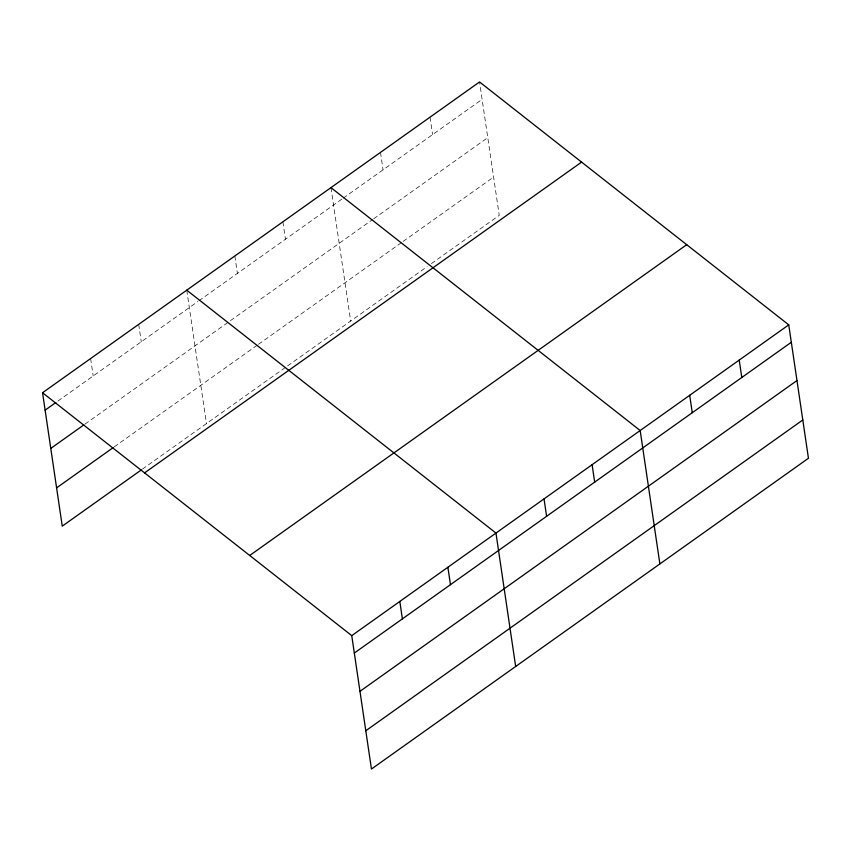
<?xml version="1.0" encoding="UTF-8"?>
<svg xmlns="http://www.w3.org/2000/svg" width="851" height="851" viewBox="0 0 851 851"><rect width="100%" height="100%" fill="white"/><g stroke="black" fill="none" stroke-linecap="round" stroke-linejoin="round"><path stroke-width="0.64" stroke-dasharray="4.25 3.19" d="M57.942 401.034L197.879 301.509M198.943 300.754L342.155 198.911M343.23 198.145L482.123 99.365M84.962 424.117L372.568 219.579M373.642 218.813L487.772 137.649M114.279 446.849L257.428 345.049M258.491 344.283L402.076 242.173M403.151 241.407L493.591 177.082M142.362 469.167L286.574 366.611M287.649 365.856L427.117 266.661M431.414 263.597L499.25 215.367L479.73 83.196M430.021 117.172L432.595 134.586M380.493 152.403L383.067 169.806M330.965 187.624L350.665 321.029M282.894 221.803L285.468 239.216M234.833 255.991L237.397 273.405M186.763 290.18L206.463 423.585M138.692 324.369L141.266 341.783M90.621 358.548L93.195 375.961"/><path stroke-width="1.28" d="M42.55 392.736L479.549 81.951L788.749 324.859L808.45 458.264L371.451 769.049L351.75 635.633L42.55 392.736L62.251 526.141L141.298 469.933M45.124 410.15L55.804 402.555M50.773 448.424L83.887 424.883M56.602 487.868L113.215 447.605M144.585 472.89L581.584 162.115M249.715 555.48L686.714 244.694M351.75 635.633L788.749 324.859M354.324 653.047L791.324 342.262M359.973 691.331L796.972 380.546M365.802 730.764L802.801 419.979M330.965 187.624L640.175 430.521L659.876 563.926M186.763 290.18L495.963 533.077L515.663 666.482M739.221 360.079L741.795 377.493M689.693 395.3L692.267 412.714M592.105 464.71L594.668 482.123M544.034 498.888L546.597 516.302M447.892 567.266L450.466 584.68M399.821 601.455L402.395 618.868"/></g></svg>
